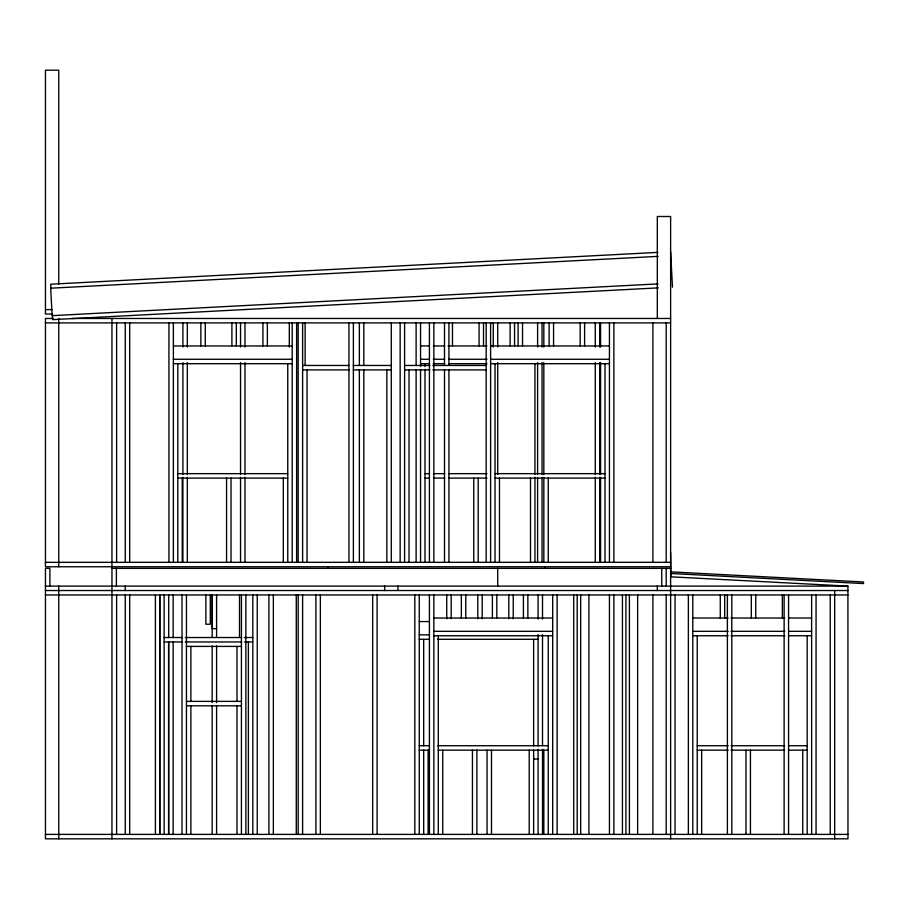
<?xml version="1.0" encoding="UTF-8"?>
<svg xmlns="http://www.w3.org/2000/svg" width="909" height="909" viewBox="0 0 909 909"><rect width="100%" height="100%" fill="white"/><g stroke="black" fill="none" stroke-linecap="round" stroke-linejoin="round"><path stroke-width="1.36" d="M657.889 252.384L50.734 284.21L50.938 288.187M658.093 256.372L50.699 288.198L52.131 315.65L658.116 283.892M658.332 287.88L52.586 319.627L52.381 315.639M45.45 309.605L52.097 309.605M52.097 314.037L45.45 314.037L45.45 70.175L58.755 70.175L58.755 284.097M53.426 318.468L45.45 318.468L45.45 566.761L670.626 566.761M71.356 318.468L670.626 318.468M45.45 322.9L670.626 322.9M173.369 345.954L292.198 345.954M420.549 345.954L429.037 345.954M433.286 345.954L444.603 345.954M448.046 345.954L487.042 345.954M490.61 345.954L609.439 345.954M173.369 359.26L292.198 359.26M420.549 359.26L429.037 359.26M433.286 359.26L444.603 359.26M448.841 359.26L487.042 359.26M490.61 359.26L609.439 359.26M173.369 363.691L292.198 363.691M420.549 363.691L429.037 363.691M433.286 363.691L444.603 363.691M448.841 363.691L487.042 363.691M490.61 363.691L609.439 363.691M302.617 365.463L349.067 365.463M353.283 365.463L391.29 365.463M404.596 365.463L429.923 365.463M432.741 365.463L486.235 365.463M302.617 369.906L349.067 369.906M353.283 369.906L391.29 369.906M404.596 369.906L429.923 369.906M432.741 369.906L486.235 369.906M177.8 473.657L287.755 473.657M424.992 473.657L429.218 473.657M433.445 473.657L444.728 473.657M448.955 473.657L487.019 473.657M495.041 473.657L605.008 473.657M177.8 478.089L287.755 478.089M424.992 478.089L429.423 478.089M433.445 478.089L444.728 478.089M448.955 478.089L487.019 478.089M495.041 478.089L605.008 478.089M45.45 562.33L670.626 562.33M111.955 568.364L670.626 568.364M45.45 586.1L847.915 586.1L847.972 838.825L45.45 838.825L45.45 568.364L49.881 568.364L49.881 586.1M45.45 590.532L847.972 590.532M45.45 594.963L847.972 594.963M433.854 618.018L552.683 618.018M692.794 618.018L728.154 618.018M730.984 618.018L784.74 618.018M788.989 618.018L811.623 618.018M419.254 621.563L429.15 621.563M216.66 628.664L212.229 628.664L212.229 594.963L212.161 637.47M433.854 631.323L552.683 631.323M692.794 631.323L728.154 631.323M730.984 631.323L784.74 631.323M788.989 631.323L811.623 631.323M419.254 634.868L429.15 634.868M433.854 635.755L552.683 635.755M692.794 635.755L728.154 635.755M730.984 635.755L784.74 635.755M788.989 635.755L811.623 635.755M164.131 637.527L182.436 637.527M185.254 637.527L241.555 637.527M244.373 637.527L252.816 637.527M419.254 639.3L429.15 639.3M437.638 639.3L538.083 639.3M164.131 641.959L182.436 641.959M185.254 641.959L241.555 641.959M244.373 641.959L252.816 641.959M186.447 646.401L241.43 646.401M186.447 701.373L241.43 701.373M186.447 705.816L241.43 705.816M419.254 745.721L429.15 745.721M437.638 745.721L548.252 745.721M697.226 745.721L728.245 745.721M731.063 745.721L784.626 745.721M788.864 745.721L807.181 745.721M419.254 750.152L429.15 750.152M438.286 750.152L548.252 750.152M697.226 750.152L728.245 750.152M731.063 750.152L784.626 750.152M788.864 750.152L807.181 750.152M533.64 759.015L538.083 759.015M45.45 834.394L847.972 834.394M847.915 586.1L670.865 576.817L670.626 552.661M670.626 251.713L672.478 287.142M834.678 590.532L834.678 838.825M830.247 594.963L830.247 834.394M816.055 594.963L816.055 834.394M811.623 594.963L811.623 834.394M807.181 635.755L807.181 834.394M802.749 750.152L802.749 834.394M788.569 594.963L788.569 834.394M784.126 594.963L784.126 834.394M782.354 594.963L782.354 618.018M755.754 594.963L755.754 618.018M751.323 594.963L751.323 618.018M750.436 750.152L750.436 834.394M745.994 750.152L745.994 834.394M731.813 594.963L731.813 834.394M727.382 594.963L727.382 834.394M724.712 594.963L724.712 618.018M720.28 594.963L720.28 618.018M701.657 750.152L701.657 834.394M697.226 635.755L697.226 834.394M692.794 594.963L692.794 834.394M688.363 594.963L688.363 834.394M675.057 594.963L675.057 834.394M670.626 838.825L670.626 216.49L657.321 216.49L657.321 318.468M666.195 322.9L666.195 562.33M666.195 568.364L666.195 586.1M666.195 594.963L666.195 834.394M661.752 568.364L661.752 586.1M657.321 586.1L657.321 590.532M652.889 322.9L652.889 562.33M652.889 594.963L652.889 834.394M637.641 594.963L637.641 834.394M629.403 594.963L629.403 834.394M625.926 594.963L625.926 834.394M622.438 594.963L622.438 834.394M613.87 322.9L613.87 562.33M613.87 594.963L613.87 834.394M609.439 322.9L609.439 562.33M609.439 594.963L609.439 834.394M605.008 363.691L605.008 562.33M600.565 322.9L600.565 346.988M600.565 362.577L600.565 474.498M600.565 477.327L600.565 562.33M599.679 322.9L599.679 346.988M599.679 362.577L599.679 474.498M599.679 477.327L599.679 562.33M595.247 322.9L595.247 346.988M595.247 362.577L595.247 474.498M595.247 477.327L595.247 562.33M588.918 594.963L588.918 834.394M584.612 322.9L584.612 345.954M580.681 594.963L580.681 834.394M580.169 322.9L580.169 345.954M577.204 594.963L577.204 834.394M573.727 594.963L573.727 834.394M557.115 594.963L557.115 834.394M553.57 322.9L553.57 345.954M552.683 594.963L552.683 834.394M549.138 322.9L549.138 345.954M548.252 478.089L548.252 562.33M548.252 635.755L548.252 834.394M544.707 566.761L544.707 568.364M543.821 322.9L543.821 346.988M543.821 362.577L543.821 474.498M543.821 477.327L543.821 562.33M543.821 750.152L543.821 834.394M542.514 594.963L542.514 619.052M542.514 634.63L542.514 745.141M542.514 749.391L542.514 834.394M542.037 322.9L542.037 346.988M542.037 362.577L542.037 474.498M542.037 477.327L542.037 562.33M538.083 594.963L538.083 619.052M538.083 634.63L538.083 745.937M538.083 749.391L538.083 834.394M537.605 322.9L537.605 346.988M537.605 362.577L537.605 474.498M537.605 477.327L537.605 562.33M534.947 363.691L534.947 474.362M534.947 477.202L534.947 562.33M533.64 639.3L533.64 745.937M533.64 750.152L533.64 834.394M530.515 478.089L530.515 562.33M529.208 750.152L529.208 834.394M527.856 594.963L527.856 618.018M523.414 594.963L523.414 618.018M522.527 322.9L522.527 345.954M518.096 322.9L518.096 345.954M514.551 322.9L514.551 345.954M513.244 594.963L513.244 618.768M510.119 322.9L510.119 345.954M508.813 594.963L508.813 618.768M499.473 478.089L499.473 562.33M497.7 322.9L497.7 346.988M497.7 362.577L497.7 474.498M497.7 568.364L497.7 586.1M496.814 594.963L496.814 618.018M495.041 363.691L495.041 562.33M493.269 322.9L493.269 346.988M492.383 594.963L492.383 618.018M491.496 750.152L491.496 834.394M490.61 322.9L490.61 562.33M487.065 750.152L487.065 834.394M486.179 322.9L486.179 562.33M483.52 322.9L483.52 345.954M482.213 594.963L482.213 618.768M479.077 322.9L479.077 345.954M478.191 478.089L478.191 562.33M477.782 594.963L477.782 618.768M476.895 750.152L476.895 834.394M473.759 478.089L473.759 562.33M472.453 750.152L472.453 834.394M465.783 594.963L465.783 618.018M461.34 594.963L461.34 618.018M452.477 322.9L452.477 345.954M451.171 594.963L451.171 618.768M448.932 322.9L448.932 365.407M448.932 369.656L448.932 562.33M446.739 594.963L446.739 618.768M444.501 322.9L444.501 365.407M444.501 369.656L444.501 562.33M442.728 750.152L442.728 834.394M438.286 635.755L438.286 834.394M433.854 322.9L433.854 562.33M433.854 594.963L433.854 834.394M429.423 322.9L429.423 562.33M429.423 594.963L429.423 834.394M428.116 750.152L428.116 834.394M424.992 363.691L424.992 366.532M424.992 369.372L424.992 562.33M423.685 639.3L423.685 745.721M423.685 750.152L423.685 834.394M420.549 322.9L420.549 366.532M420.549 369.372L420.549 562.33M419.254 594.963L419.254 834.394M416.117 322.9L416.117 365.407M416.117 369.656L416.117 562.33M414.822 594.963L414.822 834.394M409.027 369.906L409.027 562.33M404.596 322.9L404.596 562.33M400.153 322.9L400.153 562.33M397.937 586.1L397.937 590.532M391.29 322.9L391.29 562.33M386.859 369.906L386.859 562.33M384.643 586.1L384.643 590.532M377.099 594.963L377.099 834.394M372.667 594.963L372.667 834.394M363.805 322.9L363.805 365.407M363.805 369.656L363.805 562.33M359.362 322.9L359.362 365.407M359.362 369.656L359.362 562.33M353.385 322.9L353.385 562.33M348.942 322.9L348.942 562.33M328.331 566.761L328.331 568.364M320.354 594.963L320.354 834.394M315.912 594.963L315.912 834.394M307.049 369.906L307.049 562.33M305.129 322.9L305.129 365.407M302.617 322.9L302.617 562.33M302.617 594.963L302.617 834.394M298.175 322.9L298.175 562.33M298.175 594.963L298.175 834.394M296.629 322.9L296.629 562.33M296.266 594.963L296.266 834.394M292.198 322.9L292.198 562.33M289.312 322.9L289.312 346.988M287.755 363.691L287.755 562.33M283.324 478.089L283.324 562.33M273.348 594.963L273.348 834.394M268.916 594.963L268.916 834.394M267.36 322.9L267.36 345.954M262.928 322.9L262.928 345.954M257.247 594.963L257.247 834.394M252.816 594.963L252.816 834.394M248.384 641.959L248.384 834.394M245.862 594.963L245.862 834.394M244.975 322.9L244.975 346.988M244.975 362.577L244.975 474.498M244.975 477.327L244.975 562.33M241.43 594.963L241.43 834.394M240.544 322.9L240.544 346.988M240.544 362.577L240.544 474.498M240.544 477.327L240.544 562.33M239.51 594.963L239.51 637.47M236.988 646.401L236.988 701.373M236.988 705.816L236.988 834.394M236.329 322.9L236.329 345.954M231.897 322.9L231.897 345.954M231.011 478.089L231.011 562.33M226.568 478.089L226.568 562.33M216.592 594.963L216.592 637.47M216.592 645.969L216.592 702.634M216.592 705.475L216.592 834.394M212.161 645.969L212.161 702.634M212.161 705.475L212.161 834.394M210.297 594.963L210.297 624.233L205.866 624.233L205.866 594.963M205.286 322.9L205.286 345.954M200.855 322.9L200.855 345.954M190.879 646.401L190.879 701.373M190.879 705.816L190.879 834.394M187.334 322.9L187.334 346.988M187.334 362.577L187.334 474.498M187.334 477.327L187.334 562.33M186.447 594.963L186.447 834.394M182.902 322.9L182.902 346.988M182.902 362.577L182.902 474.498M182.902 477.327L182.902 562.33M182.232 478.089L182.232 562.33M182.016 594.963L182.016 834.394M177.8 363.691L177.8 562.33M173.369 322.9L173.369 562.33M173.142 594.963L173.142 637.47M173.142 641.72L173.142 834.394M168.938 322.9L168.938 562.33M168.71 594.963L168.71 637.47M168.71 641.72L168.71 834.394M168.574 641.959L168.574 834.394M164.131 594.963L164.131 834.394M159.848 594.963L159.848 834.394M159.7 594.963L159.7 834.394M155.405 594.963L155.405 834.394M129.692 322.9L129.692 562.33M129.692 594.963L129.692 834.394M125.26 322.9L125.26 562.33M125.26 586.1L125.26 590.532M125.26 594.963L125.26 834.394M116.613 322.9L116.613 562.33M116.613 594.963L116.613 834.394M116.386 568.364L116.386 586.1M111.955 318.468L111.955 838.825M58.755 318.468L58.755 566.761M58.755 586.1L58.755 838.825M670.706 571.875L670.626 573.477L863.47 583.578L863.55 581.987L670.706 571.875"/></g></svg>
